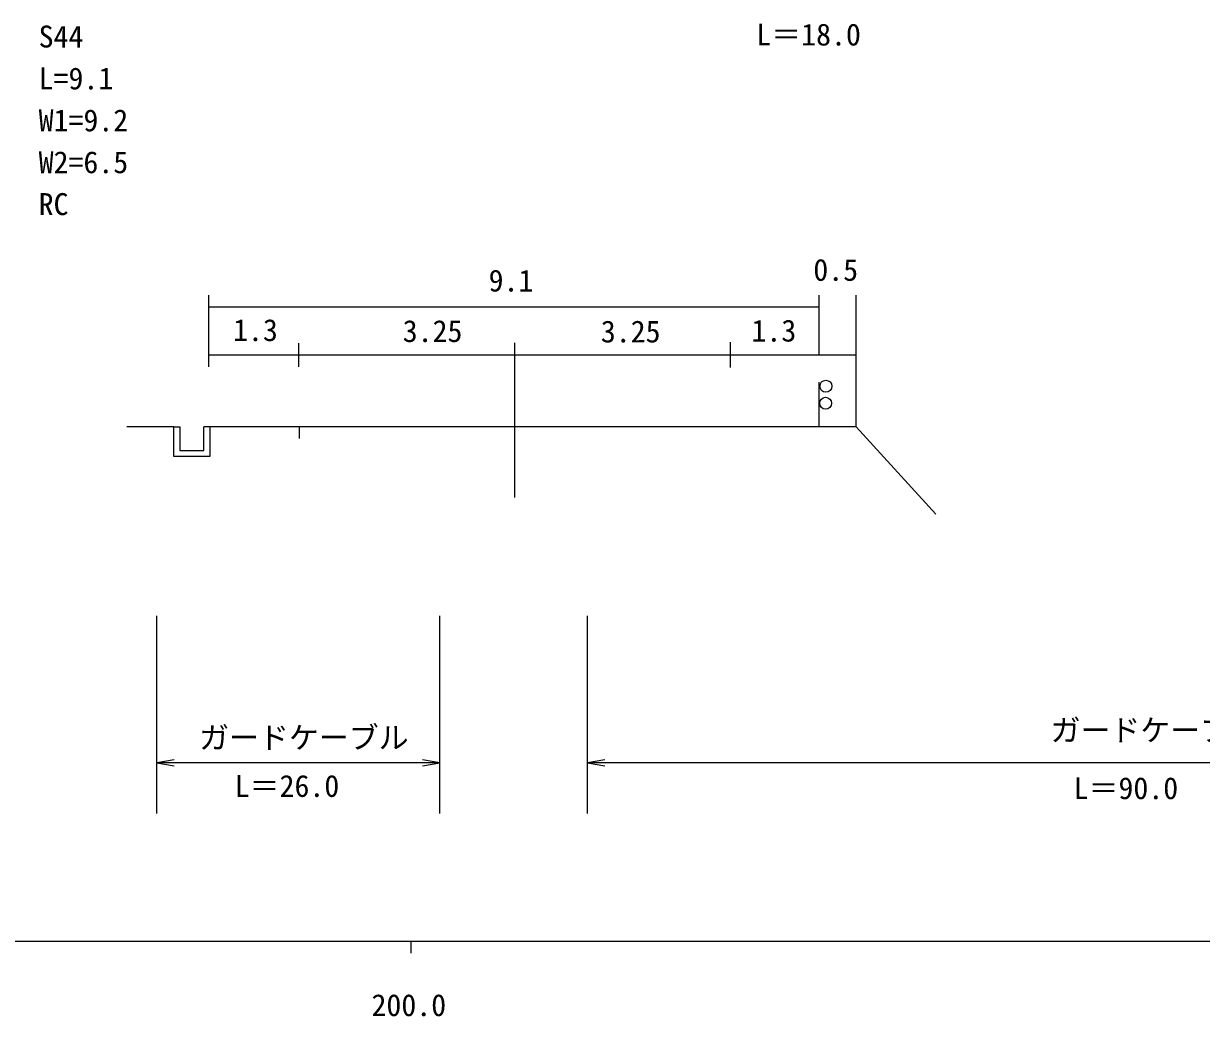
# Model space of a CAD drawing. Units: millimetres, scale not verified. Extents: x 40000 to 680000, y 20000 to 380000.
# Drawn here: x 235658 to 334062, y 198715 to 281663 of the extents above; entities that cross this region are included whole.
import ezdxf
from ezdxf.enums import TextEntityAlignment as Align

# ---------------------------------------------------------------- set-up
doc = ezdxf.new("R2010")
doc.units = ezdxf.units.MM
doc.header["$LTSCALE"] = 1000
for name, color, linetype, lineweight in [('M-STR-HTXT', 7, 'Continuous', 13), ('M-STR-STR1', 1, 'Continuous', 13), ('M-STR-STR3', 7, 'Continuous', 13), ('M-TTL-BAND', 7, 'Continuous', 25)]:
    doc.layers.add(name, color=color, linetype=linetype, lineweight=lineweight)
doc.styles.add('ＭＳ ゴシック', font='')
doc.styles.get('ＭＳ ゴシック').set_extended_font_data('MS Gothic')

# ---------------------------------------------------------------- blocks, each defined once
blk = doc.blocks.new('open_arrow')
at = {"color": 0, "linetype": 'Continuous', "lineweight": -2}
blk.add_lwpolyline([(7.5, 1.25), (0, 0), (7.5, -1.25)], dxfattribs=at)

msp = doc.modelspace()

# ---------------------------------------------------------------- linework, layer by layer
at = {"layer": 'M-STR-HTXT'}
for p, q in [((251135, 252971), (251135, 258971)), ((302135, 254038), (302135, 258971)), ((305211, 247984), (305211, 258971)), ((302135, 257971), (251135, 257971)), ((258635, 254971), (258635, 252971)), ((276711, 242058), (276711, 254984)), ((294711, 252917), (294711, 255045)), ((305211, 253971), (251135, 253971)), ((302135, 247984), (302135, 251697)), ((248211, 247984), (244287, 247984)), ((248211, 247984), (248711, 247984)), ((248211, 245484), (248211, 247984)), ((248711, 247984), (248711, 245984)), ((294711, 247984), (250711, 247984)), ((250711, 245984), (250711, 247984)), ((251211, 247984), (251211, 245484)), ((258711, 246984), (258711, 247984)), ((305211, 247984), (294711, 247984)), ((305211, 247984), (304711, 247984)), ((305211, 247984), (311861, 240685)), ((251211, 245484), (248211, 245484)), ((248711, 245984), (250711, 245984))]:
    msp.add_line(p, q, dxfattribs=at)
for centre in [(302684, 251366), (302667, 249944)]:
    msp.add_circle(centre, 500, dxfattribs=at)
at = {"layer": 'M-STR-STR3'}
for p, q in [((246789, 215683), (246789, 232187)), ((270443, 215683), (270443, 232187)), ((282770, 215683), (282770, 232187)), ((270443, 219898), (246789, 219898)), ((368913, 219898), (282770, 219898))]:
    msp.add_line(p, q, dxfattribs=at)
at = {"layer": 'M-TTL-BAND'}
for p, q in [((40000, 205000), (579000, 205000)), ((268000, 205000), (268000, 204000))]:
    msp.add_line(p, q, dxfattribs=at)

# ---------------------------------------------------------------- block references
at = {"layer": 'M-STR-STR3', "xscale": 193, "yscale": 193}
for p in [(246789, 219898), (282770, 219898)]:
    msp.add_blockref('open_arrow', p, dxfattribs=at)
at = {"layer": 'M-STR-STR3', "xscale": 193, "yscale": 193, "rotation": 180}
msp.add_blockref('open_arrow', (270443, 219898), dxfattribs=at)

# ---------------------------------------------------------------- texts
at = {"layer": 'M-STR-HTXT', "style": 'ＭＳ ゴシック'}
for s, p in [('0.5', (301637, 259620)), ('9.1', (274512, 258727)), ('1.3', (253160, 254587)), ('3.25', (267334, 254507)), ('3.25', (283885, 254471)), ('1.3', (296473, 254544))]:
    msp.add_text(s, height=1833, dxfattribs=at).set_placement(p, align=Align.BOTTOM_LEFT)
at = {"layer": 'M-STR-STR1', "style": 'ＭＳ ゴシック'}
for s, p in [('S44', (236919, 279112)), ('L=9.1', (236919, 275612)), ('W1=9.2', (236919, 272112)), ('W2=6.5', (236919, 268612)), ('RC', (236919, 265112))]:
    msp.add_text(s, height=1833, dxfattribs=at).set_placement(p, align=Align.BOTTOM_LEFT)
at = {"layer": 'M-STR-STR3', "style": 'ＭＳ ゴシック'}
for s, p in [('L＝18.0', (296875, 279280)), ('ガードケーブル', (321458, 221168)), ('ガードケーブル', (250324, 220545)), ('L＝26.0', (253298, 216506)), ('L＝90.0', (323383, 216319))]:
    msp.add_text(s, height=1833, dxfattribs=at).set_placement(p, align=Align.BOTTOM_LEFT)
at = {"layer": 'M-TTL-BAND', "style": 'ＭＳ ゴシック'}
msp.add_text('200.0', height=1833, dxfattribs=at).set_placement((267844, 198195), align=Align.BOTTOM_CENTER)

doc.saveas('drawing.dxf')
